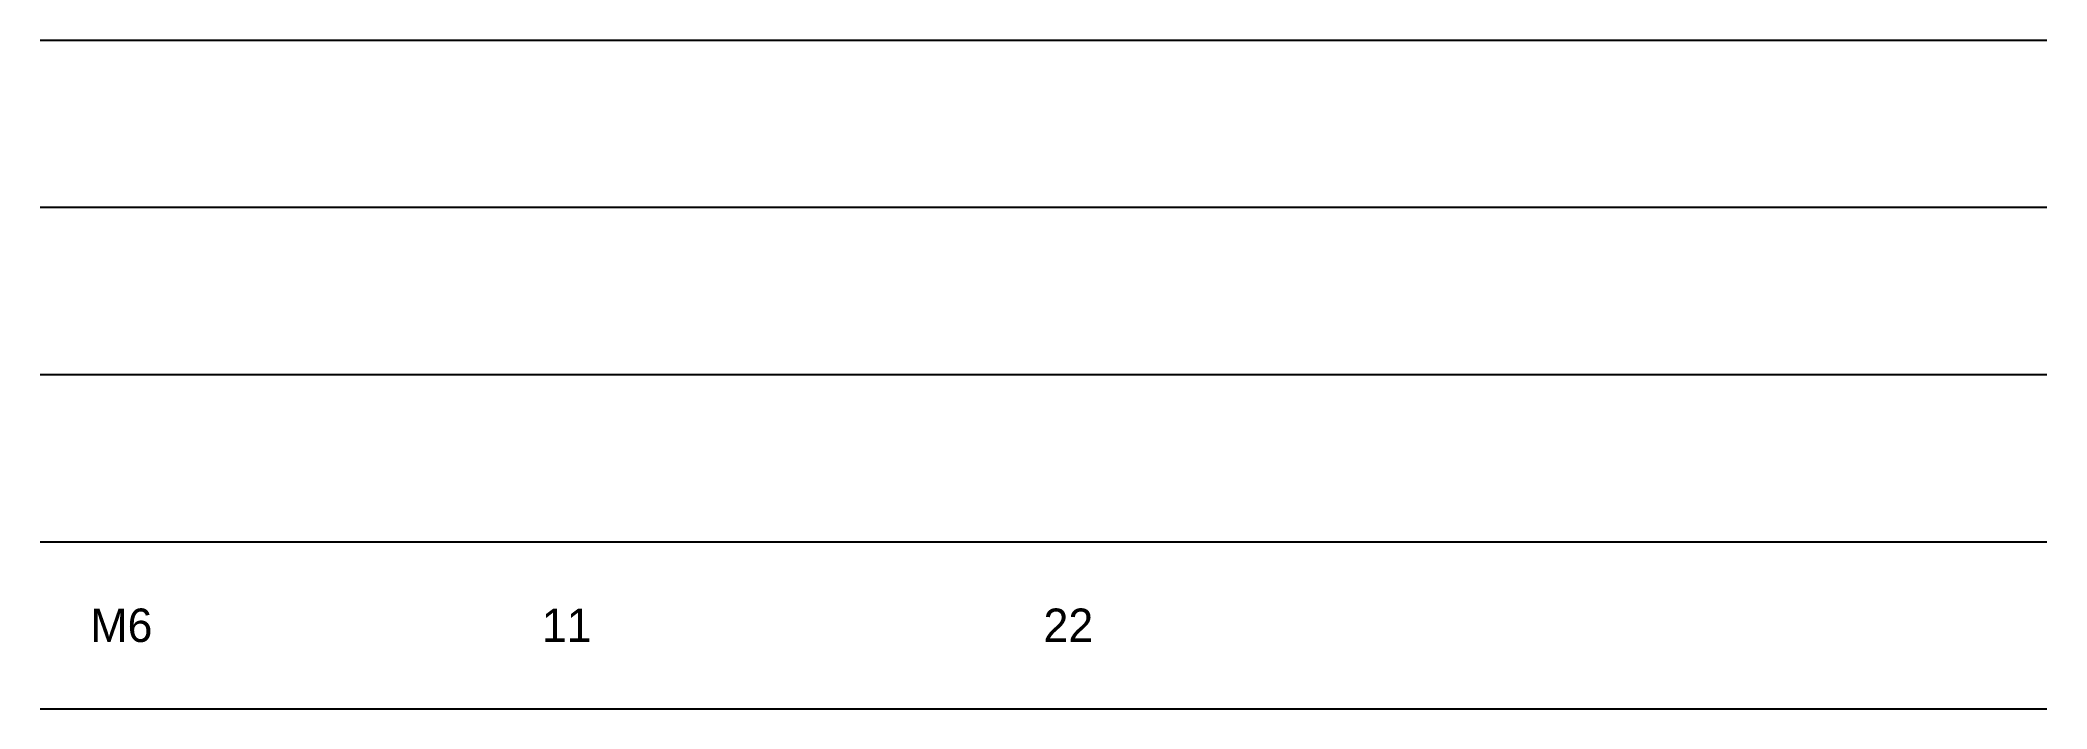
# Model space of a CAD drawing. Header units: metres. Extents: x 0 to 12, y 0 to 4.
import ezdxf

# ---------------------------------------------------------------- set-up
doc = ezdxf.new("R2010")
doc.units = ezdxf.units.M

# ---------------------------------------------------------------- blocks, each defined once
blk = doc.blocks.new('MOC')

msp = doc.modelspace()

# ---------------------------------------------------------------- linework, layer by layer
for p, q in [((0, 4), (12, 4)), ((0, 3), (12, 3)), ((0, 2), (12, 2)), ((0, 1), (12, 1)), ((0, 0), (12, 0))]:
    msp.add_line(p, q)

# ---------------------------------------------------------------- block references
ref = msp.add_blockref('MOC', (0.3, 0.4))
ref.add_attrib('TEN', 'M6', (0.3, 0.4), dxfattribs={"height": 0.2})
ref.add_attrib('S1', '11', (3, 0.4), dxfattribs={"height": 0.2})
ref = msp.add_blockref('MOC', (6, 0.4))
ref.add_attrib('S1', '22', (6, 0.4), dxfattribs={"height": 0.2})

doc.saveas('drawing.dxf')
